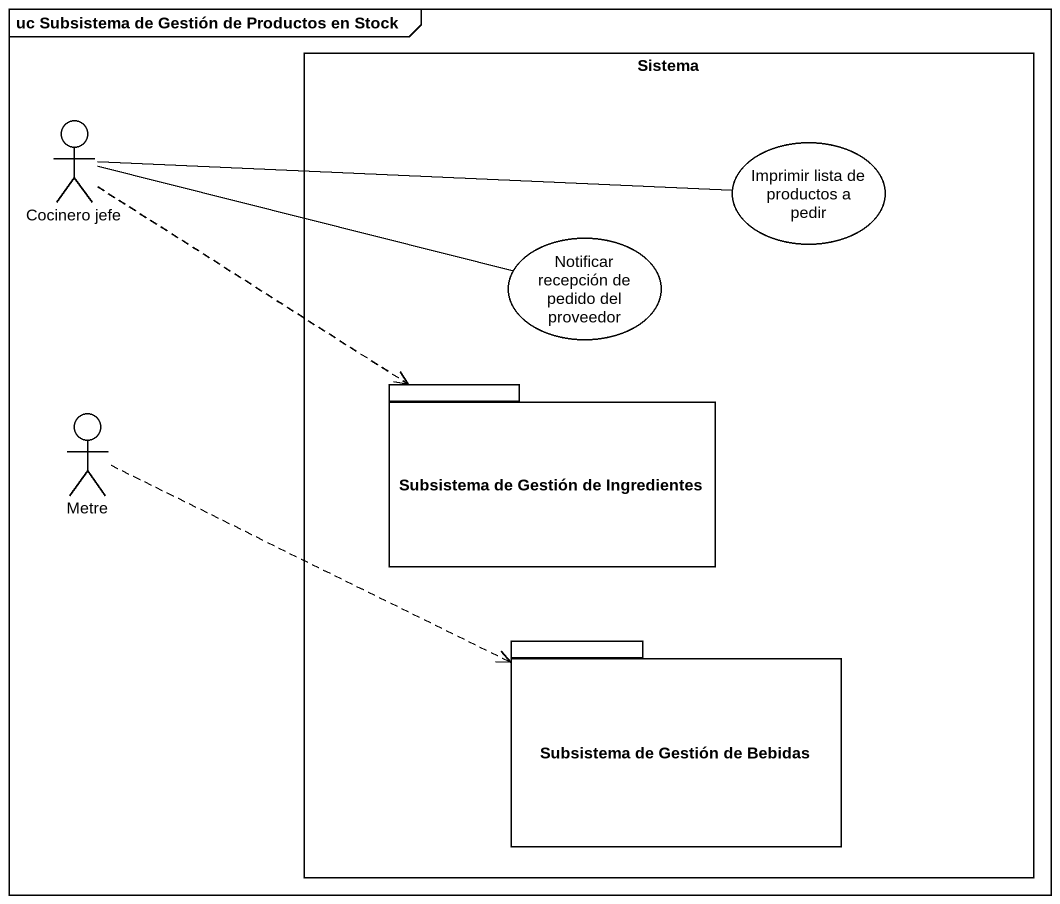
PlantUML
@startuml
mainframe uc Subsistema de Gestión de Productos en Stock
rectangle Sistema {
  usecase "Imprimir lista de productos a pedir" as Imprimir_lista_de_productos
  usecase "Notificar recepción de pedido del proveedor" as Notificar_recepción_de
  package "Subsistema de Gestión de Ingredientes" as Subsistema_de_Gestión_de {
  }
  package "Subsistema de Gestión de Bebidas" as Subsistema_de_Gestión_de_2 {
  }
}
actor "Cocinero jefe" as Cocinero_jefe
actor Metre
Cocinero_jefe -right- Imprimir_lista_de_productos
Cocinero_jefe -right- Notificar_recepción_de
Cocinero_jefe ..> Subsistema_de_Gestión_de
Metre .right.> Subsistema_de_Gestión_de_2
@enduml
